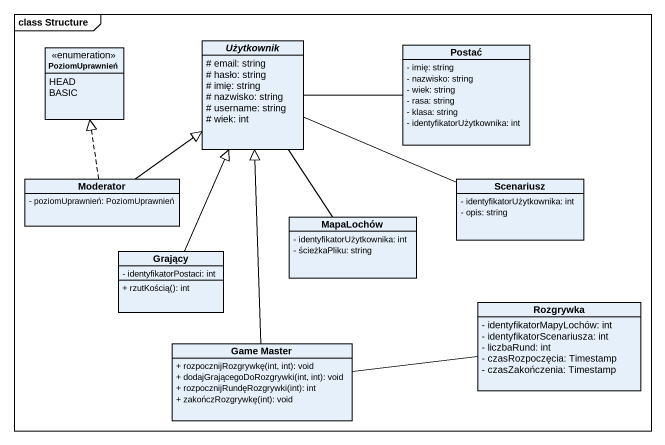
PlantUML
@startuml
mainframe class Structure
hide circle
hide empty members
skinparam classAttributeIconSize 0
enum PoziomUprawnień {
  HEAD
  BASIC
}
abstract class Użytkownik {
  # email: string
  # hasło: string
  # imię: string
  # nazwisko: string
  # username: string
  # wiek: int
}
class Postać {
  - imię: string
  - nazwisko: string
  - wiek: string
  - rasa: string
  - klasa: string
  - identyfikatorUżytkownika: int
}
class Moderator {
  - poziomUprawnień: PoziomUprawnień
}
class Scenariusz {
  - identyfikatorUżytkownika: int
  - opis: string
}
class MapaLochów {
  - identyfikatorUżytkownika: int
  - ścieżkaPliku: string
}
class Grający {
  - identyfikatorPostaci: int
  + rzutKością(): int
}
class Rozgrywka {
  - identyfikatorMapyLochów: int
  - identyfikatorScenariusza: int
  - liczbaRund: int
  - czasRozpoczęcia: Timestamp
  - czasZakończenia: Timestamp
}
class "Game Master" as Game_Master {
  + rozpocznijRozgrywkę(int, int): void
  + dodajGrającegoDoRozgrywki(int, int): void
  + rozpocznijRundęRozgrywki(int): int
  + zakończRozgrywkę(int): void
}
Postać -left- Użytkownik
Moderator .up.|> PoziomUprawnień
Moderator -up-|> Użytkownik
Scenariusz -left- Użytkownik
MapaLochów -up- Użytkownik
Grający -up-|> Użytkownik
Game_Master -up-|> Użytkownik
Game_Master -right- Rozgrywka
@enduml
